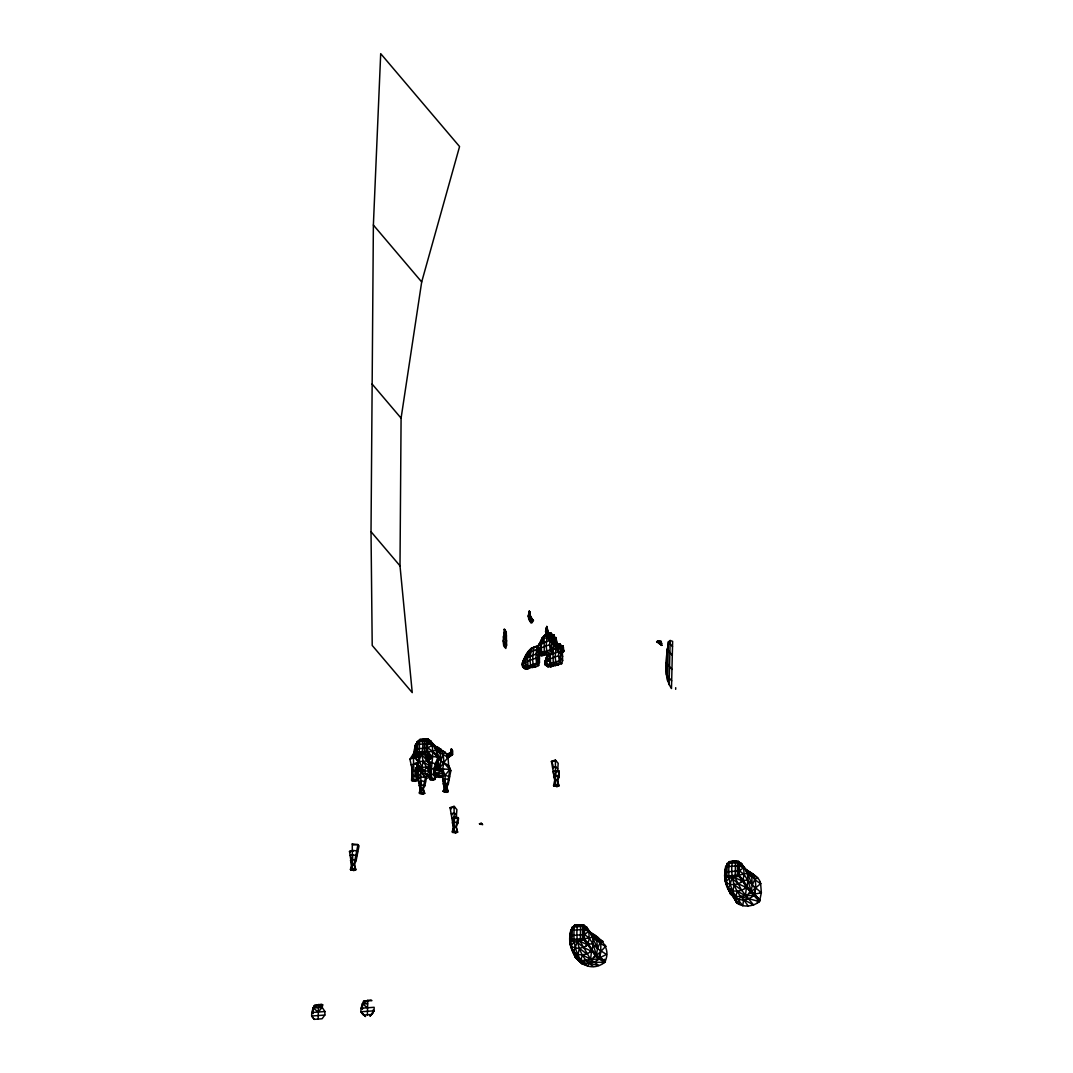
<?xml version="1.0" encoding="UTF-8"?>
<svg xmlns="http://www.w3.org/2000/svg" width="1073" height="1073" viewBox="0 0 1073 1073"><rect width="100%" height="100%" fill="white"/><g stroke="black" fill="none" stroke-linecap="round" stroke-linejoin="round"><path stroke-width="1.5" d="M371.017 531.698L373.377 225.035L380.7 53.65L459.566 146.558L421.689 281.944L401.087 418.162L400.001 565.847L412.247 692.621L372.21 645.45L371.017 531.698L400.001 565.847M415.694 767.624L417.142 780.634L412.126 781.01L411.858 765.679M415.103 781.372L413.642 779.655C415.372 766.605 409.443 749.558 419.798 739.552L427.845 738.962L430.595 740.853L440.118 752.964L448.031 757.323L448.608 765.451L450.821 770.749L448.326 784.028L446.864 787.099L445.751 787.18L446.864 787.099L448.206 791.606L446.717 792.357M412.18 757.484L415.747 748.86L427.899 747.961L433.036 751.61L438.911 758.396L434.27 769.328L435.236 779.306L433.197 780.031L430.219 779.669L430.125 765.653M433.197 780.031L431.735 778.314C429.884 765.814 435.638 752.549 430.595 740.853L419.798 739.552L419.463 740.29L419.261 761.307L416.176 770.655L412.153 770.454L411.589 780.366L417.142 780.634L416.592 779.991C412.18 765.814 426.236 754.413 422.038 739.82L423.822 739.257M452.31 754.332L451.425 749.075L450.606 753.286L446.945 753.863L451.223 753.152C456.24 755.955 438.522 760.475 452.31 754.332L449.064 755.016L449.265 756.706L449.52 755.553M552.716 641.627L554.446 640.782L553.909 634.934L553.427 636.852L553.909 634.934L554.889 639.763L553.118 641.6L553.199 638.287C556.069 639.575 551.549 643.733 554.191 639.857L553.051 638.127L554.446 640.782L553.909 634.934L554.097 640.809L553.118 641.6M561.729 652.612L563.473 651.767L562.923 645.919L562.44 647.837L562.923 645.919L563.902 650.748L561.729 652.612C560.321 646.59 565.632 652.625 561.501 652.505L562.547 652.558M563.11 651.794L562.923 645.919L563.11 651.794L561.501 652.505M438.575 776.436L441.66 777.281L438.575 776.436L439.943 777.402L442.398 776.329L439.943 777.402L438.911 776.087M545.862 636.249L544.95 635.162L541.932 638.301L540.725 642.097L540.712 654.959L542.026 655.67L549.363 654.315L552.689 652.746C553.856 646.536 555.251 638.194 550.972 632.963L548.719 633.62M573.934 951.992L575.155 956.754L578.481 960.563L585.71 960.295L590.579 959.383L595.823 956.378L605.789 946.332C595.73 942.215 591.639 931.887 583.953 925.234L574.511 925.315C559.476 942.483 582.304 979.434 604.689 962.36C612.066 948.009 599.901 936.984 588.326 931.27M728.808 888.337L730.016 893.098L732.738 895.727L737.03 903.225C743.924 907.731 753.179 906.551 759.496 901.561L761.347 892.723L760.636 883.642C751.315 878.25 746.446 868.607 738.828 861.579L729.385 861.659C716.375 875.944 732.309 912.747 753.984 895.378C756.452 888.538 756.478 880.115 752.656 873.717L744.152 868.459M446.945 753.863L447.159 757.176L446.945 753.863L449.211 753.729L449.024 756.438L446.998 757.377L452.417 754.453L452.417 750.724L451.425 749.075L450.499 753.166L452.511 754.574L452.471 750.792L451.425 749.075L450.714 753.407L449.332 753.863M522.98 666.199L522.323 664.549L523.53 663.007L525.22 663.302L529.914 667.849L527.54 669.042L522.323 664.549C524.12 656.971 528.56 647.435 537.265 646.147L539.142 649.232L539.478 662.229L538.673 665.555L535.333 667.124L524.563 668.144L522.953 667.178L522.578 662.604L524.268 659.211M311.747 1012.51L311.653 1016.024L314.241 1019.35L322.074 1018.773L324.837 1015.058L324.918 1011.531L322.168 1007.359L318.493 1005.173L313.142 1008.03L311.747 1012.51L324.918 1011.531M318.158 1019.055L318.52 1004.449M353.366 864.918L354.439 864.543L356.115 860.64L359.026 845.846L357.966 844.599L352.266 843.941L352.427 868.862L353.835 870.511L355.793 869.801L354.439 864.543L352.601 864.02L351.515 864.395L350.442 869.546L353.835 870.511M363.546 1001.243L371.929 1000.613L370.748 999.982L363.546 1001.243L360.984 1008.258L360.89 1011.785L365.531 1016.56L362.352 1013.703M360.984 1008.258L374.155 1007.292L374.075 1010.806L360.89 1011.785L363.479 1015.098L367.395 1014.817L367.757 1000.21M373.136 1009.975L373.069 1012.912L369.997 1016.225L374.075 1010.806L371.325 1014.522L367.395 1014.817M414.486 781.023L414.513 780.017M434.485 746.03L440.668 749.102C444.49 755.499 444.463 763.922 441.996 770.763L442.908 777.214L436.59 773.941L433.894 770.374L439.112 768.576L448.031 757.323L445.429 752.508L437.797 748.257L427.845 738.962L419.463 740.29L417.652 741.751L414.808 746.178L416.096 752.321L414.916 756.921M415.358 745.064L416.646 743.79L415.358 757.779M417.357 753.353L417.652 741.751L430.595 740.853M418.819 766.015L418.832 765.183M420.831 770.427L429.026 771.286L430.742 773.7M419.449 782.324L420.589 789.044L419.919 793.698L424.747 793.336L421.233 792.223L419.235 785.476L417.008 771.93L420.629 771.071L421.233 792.223L422.842 794.127L424.747 793.336L423.231 788.843L421.381 788.32L420.294 788.695L419.315 792.987L422.842 794.127M412.542 770.924L411.2 764.901L413.695 764.043L417.263 764.445L417.92 765.237L416.887 764.445L417.209 765.304L421.81 767.369L430.528 766.726L424.251 753.756L424.586 739.901L427.845 738.962L430.286 742.1M426.048 752.71L426.343 741.121L424.586 739.901L419.463 740.29L416.941 741.859L417.652 741.751L414.808 746.178L416.646 743.79M426.504 774.854L426.491 775.792L430.219 777.254L426.33 778.435L424.881 785.758L423.231 788.843M448.863 780.165L448.206 779.387C441.821 776.852 446.408 788.145 443.189 791.217L446.676 792.357L445.08 790.466L445.094 775.243L442.68 769.489L439.769 767.383L440.762 760.878L434.082 745.212L431.99 744.917L432.017 743.844L427.242 743.012L427.698 760.677L429.951 764.338L421.676 754.252L419.127 754.131L416.096 752.321L413.95 753.018L409.926 759.188L411.2 764.901M435.638 748.431L435.598 749.598L440.118 752.964L440.762 760.878L448.608 765.451L450.821 770.749M437.301 768.711L435.249 763.963L445.094 775.243L449.6 776.718M439.528 751.744L440.118 752.964L440.668 749.102L441.714 750.242L437.261 746.728L440.118 752.964M440.104 771.876L440.131 770.897M442.13 776.02L440.909 776.785L440.936 776.101M442.438 752.83L443.042 754.131L445.429 752.508L442.948 750.993M447.361 756.076L448.031 757.323M449.265 756.706L449.185 755.151M503.13 641.01L504.39 629.019L506.268 632.118L506.604 645.101L505.799 648.441L503.733 646L503.13 641.01L506.604 645.101M504.766 647.22L505.182 629.958M523.275 666.548L525.059 668.734L527.54 669.042L526.695 667.996L524.563 668.144M538.056 647.073L537.627 664.335L526.695 668.036L523.798 665.783L522.497 665.931L523.248 667.513L523.463 666.762M523.932 660.217L523.959 658.849L522.377 663.047L523.034 663.825M522.377 663.047L522.658 666.829L524.067 667.567L525.77 666.963C524.67 662.953 524.938 651.646 529.311 652.022M531.47 622.595L528.935 616.331L529.378 611.194L530.813 617.74L529.432 619.269L529.499 616.412L533.415 620.476L532.114 622.555L530.84 622.648L528.801 619.027L528.157 616.036L529.378 611.194L530.813 617.74L533.415 620.476L532.168 620.57L532.114 622.555L530.102 619.215L529.378 611.194L528.587 616.358L530.84 622.648M529.794 620.61C529.069 618.92 530.652 613.917 529.297 616.304L531.926 618.799L529.794 620.61L528.801 619.027L529.834 618.96M530.102 619.215L530.183 616.358L528.157 616.036M530.33 620.57L530.37 618.92L531.926 618.799M530.853 620.529L530.934 617.23M532.02 649.259L531.242 648.347L529.995 660.217L530.585 665.153L532.624 667.554M537.801 646.536L542.294 637.992L544.95 635.162M546.586 634.492L544.561 635.578L541.06 644.377L541.664 652.357L540.712 655.013L538.901 655.71L542.026 655.67L540.712 654.959L540.98 647.904L549.537 644.752L550.972 632.963M551.898 634.063L551.482 651.311L540.712 655.013L543.931 655.026L542.804 653.309M546.948 635.994L545.58 631.407L546.801 626.565L546.908 630.991L548.88 633.875L550.583 633.378L553.172 636.437L553.467 640.313L550.114 636.369L544.105 638.542L544.252 651.928L546.64 654.745M557.638 644.484L559.891 643.84L562.198 647.421L562.641 660.552L561.702 663.731L551.039 666.655L547.927 666.695L546.305 665.542L545.044 664.522L545.352 660.472L548.759 654.074M546.546 664.817L546.305 665.542L545.607 664.724L545.567 660.727M560.911 645.047L560.495 662.296L547.927 666.695L545.071 663.369L547.082 657.132M559.891 643.84L558.657 651.579L549.604 655.16L549.363 661.089L552.944 666.011L547.431 666.118L545.044 664.522L545.406 663.785L549.752 665.126L551.039 666.655L548.263 665.649L547.927 666.695M548.786 637.845L546.345 631.675L546.801 626.565L546.05 633.311L547.632 634.626L548.477 633.137L546.801 626.565L545.996 631.702L547.673 631.259L546.801 626.565L546.694 631.648L549.43 637.791L548.142 637.885L546.854 633.258C544.346 628.107 549.752 633.58 550.717 635.712L548.397 634.344L548.437 632.694L546.975 631.313M546.305 665.542L545.044 664.522L545.956 665.126M547.874 634.384L548.437 632.694L549.094 633.861L548.357 635.994L547.297 636.074L547.297 631.796M547.632 634.626L547.713 631.769L546.278 631.353M551.281 653.028L550.087 655.362L550.677 663.342L549.725 665.998L547.431 666.118M553.52 641.574L553.051 638.127M557.169 648.87L554.593 642.392L555.814 637.55L557.491 644.122L559.744 646.697L558.496 646.791L558.537 644.806L556.726 642.754L555.009 642.687L555.814 637.55L555.358 642.66L557.799 648.83M556.243 645.638L556.283 644.216L557.491 644.122L556.283 641.949L556.659 645.611L558.443 648.776M559.744 646.697L556.391 643.746L558.108 644.846L557.37 646.979L556.31 647.059L554.593 642.392L555.573 642.003M555.076 644.296L556.659 645.611L556.726 642.754L557.893 644.86L559.596 644.363L562.198 647.421L562.48 651.298L559.127 647.354L559.596 644.363M557.464 643.679L557.41 645.329L558.108 644.846M554.419 778.354L554.929 780.836L551.415 761.414L555.398 760.046L555.559 784.953L556.967 786.603L558.926 785.905L557.571 780.634L555.734 780.125L554.647 780.487L553.574 785.637L556.967 786.603M562.614 649.862L561.581 649.205L563.473 651.767L562.923 645.919L562.762 651.821M591.062 934.891L594.375 934.999L599.458 939.264L590.351 932.477L583.953 925.234L577.596 924.765C575.262 938.432 578.495 953.401 588.715 963.178L587.964 966.277L580.882 960.094L575.745 957.867C570.943 949.095 568.086 939.438 571.118 929.54L570.863 946.091L575.745 957.867L582.237 964.023L585.71 960.295L593.718 962.226L604.689 962.36L604.77 959.249M571.118 929.54L569.79 939.586L589.265 938.151L592.43 936.823L596.843 940.766L597.473 948.68L596.481 955.185L604.689 962.36L602.664 962.508L602.637 963.447M571.989 941.021L572.325 927.085L582.773 926.321L586.757 927.179L592.43 936.823L597.473 948.68L606.513 954.447L599.794 957.76L599.11 959.047C593.329 963.661 584.798 964.748 578.481 960.563M572.378 946.775L570.353 945.125L570.46 939.787M573.532 949.766L573.465 952.556L580.882 960.094L582.424 954.822L586.783 953.991L591.518 951.228C593.664 945.313 593.691 938.003 590.351 932.477L583.86 928.601L583.591 939.572L596.481 955.185L605.427 961.126L595.823 956.378L587.87 944.844L587.883 943.838L593.007 944.133L597.473 948.68L600.169 942.402L597.782 937.373L596.843 940.766L596.239 939.546M580.882 960.094C573.881 949.779 573.049 937.4 574.511 925.315L580.667 924.872L586.757 927.179M577.542 958.645L577.569 957.733M579.849 925.543L577.596 924.765M593.382 966.451L588.715 963.178L598.814 965.472L590.579 959.383L580.252 941.517L580.667 924.872L588.728 931.27L589.265 938.151L587.87 944.844C583.082 948.612 576.094 949.511 570.863 946.091L574.095 941.973L580.252 941.517L583.591 939.572C585.12 935.388 585.134 930.224 582.773 926.321L582.424 940.243M580.319 961.395L580.345 960.429M584.235 964.815L584.262 963.876M586.314 945.742L586.327 944.951L587.87 944.844L580.252 941.517M589.868 952.194L589.882 951.349L591.518 951.228L590.579 959.383L599.11 959.047L604.689 962.36M591.894 935.696L592.43 936.823M593.986 957.424L594.013 956.512M597.232 960.147L597.245 959.182L599.11 959.047C592.055 954.045 590.713 944.294 584.007 938.781M599.552 941.101L599.525 942.456L603.174 941.517L600.692 940.015M605.105 945.098L605.789 946.332M657.441 640.903L661.719 645.369L661.209 641.439L659.157 640.769L656.636 641.775L661.719 645.369L659.157 640.769M667.473 680.644L668.425 641.802L670.182 640.501L672.637 641.346L671.483 688.517C662.497 674.877 666.561 656.944 668.425 641.802L672.503 646.617M669.096 684.695L670.182 640.501M675.668 689.322L675.708 687.699M725.871 877.231L725.737 882.435L730.619 894.198L732.738 895.727L737.03 903.225L739.069 903.077L739.042 904.123M726.864 877.365L727.199 863.43L737.647 862.665L741.631 863.524L747.304 873.167L752.347 885.024L750.698 892.723L745.453 895.714L733.355 896.907L730.016 893.098L729.68 889.906M727.253 883.119L725.227 881.47L724.664 875.93L725.992 865.884L725.737 882.435L730.619 894.198L735.756 896.438L742.771 905.8L743.589 899.523C733.369 889.732 730.136 874.763 732.47 861.109L738.828 861.579L738.774 863.725M742.02 865.2C748.431 870.592 749.102 880.182 746.392 887.572L741.658 890.322L737.285 891.167L735.756 896.438C728.755 886.11 727.923 873.744 729.385 861.659L735.542 861.203L741.631 863.524M729.948 889.624L729.975 888.779M732.416 894.976L732.443 894.064M734.723 861.887L732.47 861.109L730.619 862.182L729.385 861.659M748.176 906.028L743.589 899.523L753.608 904.995L741.658 890.322L735.126 877.862L735.542 861.203L743.093 866.555C746.701 872.899 759.054 874.522 760.636 883.642L751.355 891.515L738.465 875.903L738.734 864.945L743.093 866.555M737.299 876.587L737.647 862.665C740.008 866.568 739.994 871.732 738.465 875.903L732.041 878.452L725.724 876.856L724.664 875.93L725.563 866.729L739.123 865.737L743.602 867.614L744.139 874.495L742.744 881.174C737.956 884.957 730.954 885.842 725.737 882.435L728.969 878.304M741.188 882.086L741.202 881.295L742.744 881.174L746.392 887.572L759.496 901.561L740.585 896.639L737.03 903.225L732.618 895.673M744.742 888.538L744.756 887.693L746.392 887.572L746.459 884.769M746.768 872.041L746.741 873.207L751.717 877.11L752.347 885.024L761.347 892.723L754.668 894.104L750.698 892.723L743.294 880.142L738.881 875.125L725.335 876.131M748.86 893.769L748.887 892.857M750.698 892.723L750.778 889.678M751.113 875.89L751.717 877.11L752.656 873.717L750.349 873.891M752.106 896.491L752.119 895.526L753.984 895.378L754.064 892.146M754.426 877.446L754.399 878.8L758.034 878.224L752.656 873.717M757.444 902.769L757.458 901.709M759.966 882.247L760.636 883.642M524.241 660.579L523.637 659.868C530.8 645.289 520.767 663.852 524.067 667.567L525.059 668.734L525.408 667.688L527.54 669.042M452.484 818.632L451.867 817.894L454.348 817.049L457.916 817.452L455.971 826.586L453.329 826.773L450.097 807.701L454.08 806.333L454.241 831.24L455.649 832.889L457.608 832.192L456.253 826.921L454.416 826.398L453.329 826.773L452.256 831.924L455.649 832.889M456.226 817.841L456.897 809.646L454.08 806.333M557.544 771.554L558.201 763.359L555.398 760.046M555.479 638.931L555.814 637.55L555.291 638.945M529.056 612.603L529.378 611.194L529.794 612.763L528.868 612.616M529.23 612.804L529.378 611.194M546.64 628.161L546.801 626.565M555.666 639.146L555.814 637.55M538.391 649.044L540.43 647.153L541.06 644.377L543.635 642.727L541.932 638.301L547.19 634.371L546.117 646.08L546.868 651.378L549.363 654.315M552.89 651.619L553.266 662.913L555.666 665.729M753.984 895.378L745.453 895.714L746.392 887.572L738.291 883.776L732.041 878.452L728.339 888.9L735.756 896.438M415.747 748.86L416.284 744.501L427.564 743.669L432.513 744.877L436.175 749.558L436.738 756.867L438.911 758.396L435.839 762.863L439.112 768.576L449.775 769.515L447.763 783.37L445.08 790.466L443.189 791.217L445.228 786.563L446.864 787.099M455.18 827.31L456.253 826.921L457.93 823.018L458.573 818.23L454.885 817.68M559.248 776.731L559.234 771.165L555.666 770.763L553.172 771.621L554.164 777.107L553.601 776.463L555.693 775.739L559.248 776.731L557.571 780.634M600.826 950.839C597.567 972.634 602.53 943.704 600.169 942.402M432.017 743.844L426.343 741.121L427.564 743.669L427.376 751.489L424.251 753.756L421.676 754.252L423.272 761.481L429.026 771.286L425.538 777.496L422.936 788.507L424.143 792.625L419.315 792.987L421.233 792.223M351.394 867.44L350.978 870.163L355.793 869.801L354.157 864.194L357.966 844.599L353.124 844.961L352.266 843.941M453.41 828.477L452.779 832.541L457.608 832.192L455.971 826.586M451.813 754.225L451.425 749.075L451.934 750.952M550.583 633.378L550.114 636.369L548.88 633.875L550.717 635.712M553.976 637.04L553.909 634.934C555.506 637.778 551.978 636.584 553.748 640.836L552.756 640.205M562.628 647.582C564.478 647.636 561.273 648.186 562.172 650.922L561.541 650.855M554.889 639.763L553.158 639.937L553.199 638.287L553.561 640.138L553.601 638.717L554.889 639.763L553.158 640.165M553.158 639.937L553.95 638.851M590.579 959.383L582.424 954.822L578.065 954.635L579.299 948.224L586.783 953.991M745.453 895.714L737.285 891.167L732.939 890.966L734.173 884.568L741.658 890.322M322.168 1007.359L313.142 1008.03L318.332 1012.027L322.168 1007.359L322.691 1004.865L321.511 1004.234L314.309 1005.481L313.142 1008.03L313.182 1013.623M443.887 769.448L441.996 770.763L433.894 770.374L434.565 767.168M545.916 659.922L546.747 656.73L545.084 663.047M550.087 655.362L549.443 658.138L545.218 662.376L545.634 663.744M430.219 777.254L426.625 774.679L421.81 767.369L423.272 761.481L427.698 760.677L430.97 758.772M571.587 930.009L572.325 927.085M726.461 866.354L727.199 863.43L727.709 864.543M545.406 663.785L546.935 665.528L549.752 665.126L549.993 658.889L558.55 655.737L558.657 651.579L556.753 647.985L553.131 649.527L553.883 646.04L556.511 644.819L553.588 646.563L556.203 645.356L555.13 657.065L555.881 662.363L558.376 665.3M545.473 661.116L546.747 656.73M537.265 646.147L530.907 648.816L527.5 657.722L523.852 663.396M544.561 635.578L540.43 647.153M537.479 646.858L540.725 642.097L542.871 640.876L537.479 646.858L540.819 641.828L541.597 643.652M554.097 786.254L558.926 785.905L557.289 780.299L559.234 771.165L556.203 771.393L556.86 772.171M443.042 754.131L440.762 760.878L438.75 758.866M414.996 757.069L416.418 752.924L427.027 752.146L432.057 756.465L437.838 757.136L433.881 768.858L433.827 774.344L435.236 779.306L430.219 779.669L429.294 763.56L431.789 762.702L436.014 763.896M447.2 755.526L447.226 754.265M426.33 778.435L425.538 777.496L421.246 777L417.008 771.93L418.832 767.356M755.043 878.747L752.347 885.024L747.881 880.464L744.139 874.495L739.525 870.887L724.919 871.973M561.823 650.909L562.212 649.728M529.432 619.269L529.499 616.412M571.225 931.471L570.662 932.611L570.702 930.398L584.249 929.392L588.728 931.27L584.651 934.556L570.045 935.629M726.099 867.816L726.072 868.902M409.926 759.188L413.963 757.793L416.418 752.924L421.81 767.369M430.528 766.726L423.272 761.481L419.261 761.307L417.209 765.304L419.033 770.065L425.538 777.496L420.629 771.071L421.354 772.292L426.625 774.679L431.587 774.907M538.673 653.229L540.738 654.141L541.664 652.357L550.261 649.889L552.689 652.746M526.695 668.036L527.983 665.568L527.5 657.722L536.098 653.967L536.929 646.63L539.142 649.232M556.659 645.611L557.491 644.122M572.834 928.199L574.511 925.315M557.182 646.053L555.734 648.427L562.735 656.394M563.204 650.842L562.212 649.272L562.574 651.123L563.218 650.801L562.064 649.111L562.574 651.123L563.902 650.748L562.614 649.702L563.218 650.801L562.131 652.572L561.796 649.755M525.287 660.351L530.505 651.848L536.513 649.675L539.384 653.041M548.947 654.007L546.506 657.843L546.935 665.528L551.039 666.655M548.933 654.275L546.801 658.178M533.885 647.126L532.584 659.466L533.201 664.603L535.333 667.124M528.935 616.331L530.25 615.889M529.297 616.304L529.821 615.58M546.09 628.201L547.203 628.121M415.855 758.329L419.127 754.131M523.637 659.868L529.23 654.154L528.265 651.539L531.242 648.347M546.559 631.018L546.814 634.693M546.345 631.675L546.908 630.991M546.694 631.648L547.257 630.964M528.265 651.539L530.907 648.816M546.814 657.521L549.604 655.16M431.789 762.702L427.698 760.677L432.057 756.465L427.376 751.489L416.096 752.321M525.22 663.302L527.42 661.263L535.99 658.125L536.098 653.967L539.571 658.071M441.003 776.503L439.943 777.402L440.185 776.168L440.909 776.785M739.525 870.887L743.602 867.614L738.734 864.945M549.094 633.861L548.397 634.344L550.288 635.149L548.437 632.694M427.899 747.961L432.513 744.877L427.242 743.012M427.698 760.677L430.139 759.054L424.251 753.756L432.057 756.465M431.829 751.704L436.175 749.558M525.77 666.963L536.594 663.114L535.99 658.125L539.478 662.229M441.996 770.763L434.096 774.424M433.894 770.374L437.301 768.429L439.112 768.576L433.921 768.965M367.731 1000.921L362.379 1003.778L362.419 1009.371M446.918 754.735L451.223 753.152M413.695 764.043L419.261 761.307L413.963 757.793M561.702 663.731L559.274 660.874L550.677 663.342L549.752 665.126L545.218 662.376L545.661 662.899M446.663 784.739L448.326 784.028L445.174 782.995L443.109 783.719L444.45 787.274L443.042 778.327M738.881 875.125L747.304 873.167M543.635 642.727L549.644 640.594L553.722 645.409M522.497 665.636L524.12 665.528L524.067 667.567L522.497 665.931M445.134 778.931L442.653 779.789L443.659 784.363M434.27 769.328L431.735 768.603L430.635 769.596M416.123 776.141L413.601 775.43L412.501 776.409M421.246 777L418.242 778.032L419.047 778.971L418.55 776.074M434.216 774.8L431.695 774.089L430.595 775.068M418.792 781.546L421.273 780.688L425.498 781.882M424.881 785.758L421.327 784.752L419.235 785.476L419.798 786.133M357.604 851.828L356.813 850.889L352.521 850.393L349.516 851.425L351.515 864.395L354.439 864.543M350.053 855.516L352.534 854.658L356.759 855.852M457.93 823.018L454.375 822.025L452.296 822.75L453.356 825.875M356.115 860.64L352.561 859.634L350.482 860.358L351.796 864.731M479.47 823.769L481.321 823.125L482.649 824.681L479.47 823.769L481.723 823.595M525.998 655.227L529.23 654.154L530.089 656.099M451.089 750.751L452.471 750.792L451.317 750.899M545.419 663.49L546.975 663.503M556.753 647.985L559.127 647.354M558.537 644.806L559.301 646.134L555.962 646.979L555.318 645.477L556.31 647.059M435.625 777.429L441.07 776.463L434.753 775.417M528.667 612.844L529.794 612.763M528.801 617.887L530.813 617.74M532.208 618.585L529.834 616.385M529.633 620.757L530.88 620.663M545.58 631.407L547.673 631.259M546.05 633.311L546.854 633.258M547.673 633.204L548.477 633.137M554.54 636.758L553.601 636.597M555.103 639.186L556.216 639.106M554.593 642.392L555.841 645.678M556.002 642.298L556.686 642.244M562.802 647.81L563.553 647.743M656.636 641.775L661.209 641.439M561.125 649.903L562.963 649.836M563.902 650.748L562.172 650.922L562.346 649.702M545.071 663.369L545.996 663.302M419.798 739.552L427.845 738.962M415.171 752.938L413.95 753.018L414.379 757.095M442.197 762.675L443.699 762.568L449.775 769.515L445.094 775.243L442.116 776.275L443.323 780.567M556.257 761.052L551.415 761.414L552.474 762.662M422.936 788.507L420.589 789.044M554.647 780.487L557.289 780.299M443.189 791.217L448.206 791.606L443.793 791.928M454.939 807.339L450.097 807.701L451.156 808.948M479.966 824.346L482.22 824.185M454.939 827.015L456.253 826.921M351.515 864.395L354.157 864.194M742.905 874.589L744.139 874.495M725.764 881.429L725.724 876.856L738.465 875.903L743.294 880.142L747.881 880.464L751.355 891.515L760.234 900.193L751.355 891.515M743.294 880.142L742.744 881.174L735.126 877.862M754.185 887.291L755.687 887.183L754.668 894.104L759.496 901.561M759.711 892.843L761.347 892.723M581.217 925.436L583.953 925.234L579.863 925.1M588.031 938.245L589.265 938.151L593.007 944.133L596.481 955.185M575.101 952.435L573.465 952.556L572.928 951.536M314.309 1005.481L322.691 1004.865M324.837 1015.058L311.653 1016.024L314.241 1019.35M442.505 773.606L436.59 773.941L433.559 772.882M367.663 1003.832L362.379 1003.778L367.57 1007.775M438.911 758.396L433.036 751.61L427.376 751.489L429.307 753.756M537.372 649.997L540.349 650.104L542.79 653.685M549.363 661.089L546.72 661.37M449.104 753.595L451.411 753.756L449.064 755.016L448.849 754.319M445.08 790.466L447.602 790.895L446.583 786.764L444.168 786.938L445.469 786.844M430.796 769.247L426.155 767.557L424.197 771.098L421.354 772.292L420.629 771.071M583.86 928.601L588.219 930.211M732.939 890.966L727.802 887.881M416.498 760.06L419.261 761.307M574.095 941.973L570.849 940.511L583.591 939.572L588.42 943.797M578.065 954.635L573.465 952.556L577.167 942.107L583.417 947.432L591.518 951.228M424.251 753.756L432.057 758.142L427.027 752.146L429.106 754.145M450.499 753.166L452.417 754.453M450.714 753.407L452.511 754.574M538.686 652.813L540.738 654.141M746.07 870.163L749.383 872.389L751.717 877.11M435.584 746.768L437.797 748.257L434.444 745.708M592.309 934.57L594.509 936.045L596.843 940.766M587.36 930.412L590.351 932.477M584.651 934.556L589.265 938.151M744.622 868.634L751.797 873.502M588.554 931.351L594.509 936.045L594.375 934.999M546.895 631.836L550.288 635.149M556.391 643.746L559.301 646.134M579.648 961.113L581.553 962.883M552.81 639.924L553.748 640.836M575.155 956.754L582.237 964.023M659.815 641.533L661.826 643.572M658.098 641.667L661.719 645.369M523.45 667.057L525.059 668.734M546.707 637.442L549.644 640.594L547.74 637M435.839 762.863L439.769 767.383L437.61 759.872M373.377 225.035L421.689 281.944M672.288 655.295L667.004 649.044L666.373 674.609L671.671 680.845M666.239 662.698L671.953 669.431M372.09 384.013L401.087 418.162M553.802 636.584L553.909 634.934M553.614 649.567L549.537 644.752L550.261 649.889M562.641 660.552L558.55 655.737L559.274 660.874M536.594 663.114L538.673 665.555M504.055 629.502L506.268 632.118M503.653 632.56L506.51 635.927M503.224 636.852L506.711 640.943M522.323 664.549L522.994 665.34M557.772 768.992L555.64 766.498L552.649 767.53L553.44 768.456M451.612 750.577L451.425 749.075M456.454 815.279L454.335 812.771L451.331 813.803L452.135 814.742M417.008 771.93L418.068 773.177M455.542 818.458L454.348 817.049L454.375 822.025M421.622 788.601L424.143 792.625M352.521 850.393L353.165 851.157L349.516 851.425L350.321 852.364M553.36 638.824L554.191 639.857M547.378 632.762L548.249 633.915M433.036 751.61L436.738 756.867M552.783 638.77L553.494 639.87M556.686 644.189L555.666 638.918M546.305 634.492L547.297 636.074M562.614 649.702L563.365 651.07M553.601 638.717L554.352 640.085M417.853 767.168L419.033 770.065L420.831 770.843L417.209 765.304L424.197 771.098L419.033 770.065L417.759 765.934M543.448 653.752L543.931 655.026M552.716 764.11L553.199 767.007M545.352 660.472L545.553 661.813M736.065 899.013L736.36 901.95M350.817 857.864L351.032 861.015M562.923 645.919L562.99 647.797M421.273 780.688L421.327 784.752M555.666 770.763L555.693 775.739M352.534 854.658L352.561 859.634M528.855 615.996L529.458 617.833L528.855 615.996M413.642 779.655L411.589 780.366L416.592 779.991L413.642 779.655M431.735 778.314L429.669 779.025L434.686 778.663L431.735 778.314M555.559 784.953L553.574 785.637L558.403 785.288L555.559 784.953M454.241 831.24L452.256 831.924L457.085 831.562L454.241 831.24M352.427 868.862L350.442 869.546L355.27 869.184L352.427 868.862M734.737 861.445L730.619 862.182L738.828 861.579L734.737 861.445"/></g></svg>
